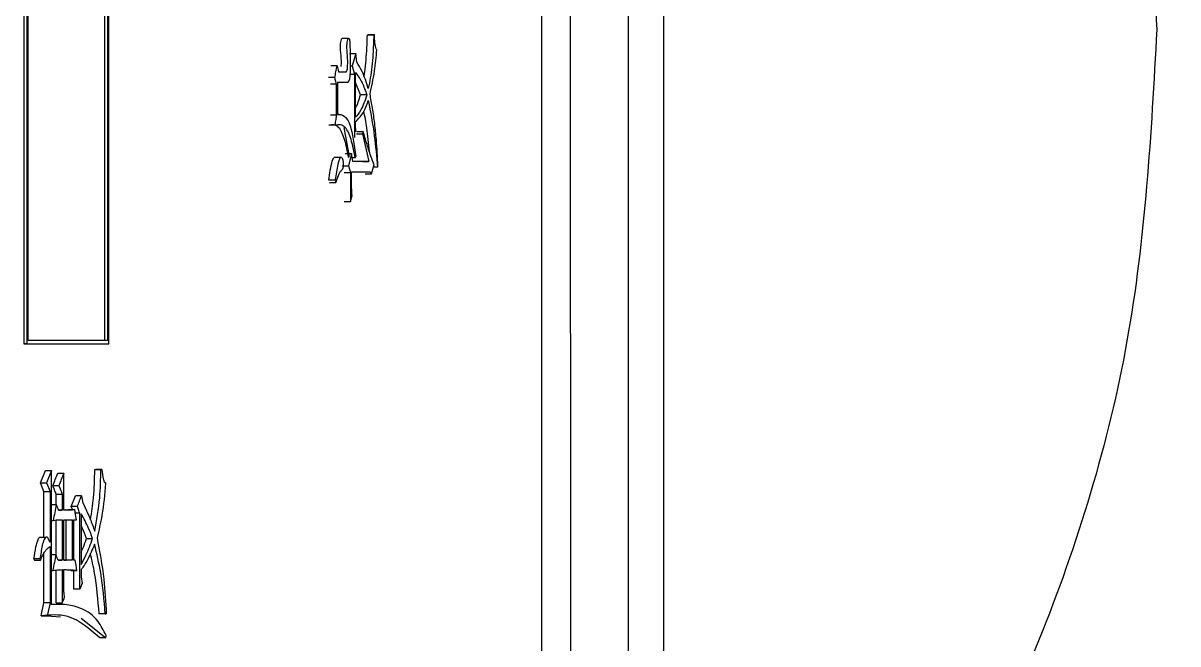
# Model space of a CAD drawing. Header units: millimetres. Extents: x 2379 to 4059, y 879 to 2067.
# Drawn here: x 3157.52 to 3174.76, y 1061.4 to 1070.67 of the extents above; entities that cross this region are included whole.
import ezdxf

# ---------------------------------------------------------------- set-up
doc = ezdxf.new("R2010")
doc.units = ezdxf.units.MM

msp = doc.modelspace()

# ---------------------------------------------------------------- linework, layer by layer
at = {"color": 7, "linetype": 'Continuous', "lineweight": 25}
for p, q in [((3167.082, 1052.248), (3167.082, 1081.554)), ((3166.55, 1081.281), (3166.553, 1052.543)), ((3165.685, 1080.836), (3165.688, 1052.544)), ((3165.26, 1053.717), (3165.26, 1080.618)), ((3158.732, 1077.517), (3158.732, 1065.935)), ((3158.777, 1077.539), (3158.777, 1065.935)), ((3158.796, 1065.885), (3158.796, 1077.547)), ((3157.57, 1076.99), (3157.57, 1065.885)), ((3157.59, 1065.935), (3157.591, 1076.998)), ((3157.525, 1076.971), (3157.525, 1065.885)), ((3162.372, 1070.443), (3162.277, 1070.443)), ((3162.659, 1070.499), (3162.752, 1070.499)), ((3162.76, 1070.499), (3162.667, 1070.499)), ((3162.76, 1070.499), (3162.752, 1070.499)), ((3162.391, 1070.218), (3162.485, 1070.218)), ((3162.397, 1070.142), (3162.397, 1069.969)), ((3162.485, 1070.218), (3162.431, 1070.034)), ((3162.499, 1070.088), (3162.485, 1070.218)), ((3162.206, 1070.034), (3162.112, 1070.034)), ((3162.224, 1069.947), (3162.334, 1069.947)), ((3162.24, 1069.947), (3162.334, 1069.947)), ((3162.397, 1070.034), (3162.431, 1070.034)), ((3162.431, 1070.034), (3162.462, 1069.904)), ((3162.476, 1069.266), (3162.476, 1069.936)), ((3162.168, 1069.861), (3162.073, 1069.861)), ((3162.197, 1069.763), (3162.103, 1069.763)), ((3162.197, 1069.298), (3162.197, 1069.763)), ((3162.351, 1069.785), (3162.212, 1069.785)), ((3162.212, 1069.785), (3162.212, 1069.309)), ((3162.462, 1069.904), (3162.395, 1069.904)), ((3162.462, 1069.904), (3162.462, 1068.963)), ((3162.552, 1069.601), (3162.476, 1069.784)), ((3162.648, 1069.601), (3162.555, 1069.601)), ((3162.228, 1069.31), (3162.212, 1069.31)), ((3162.174, 1069.147), (3162.079, 1069.147)), ((3162.306, 1069.116), (3162.386, 1068.682)), ((3162.491, 1069.017), (3162.585, 1069.017)), ((3162.593, 1069.049), (3162.5, 1069.049)), ((3162.593, 1069.049), (3162.585, 1069.017)), ((3162.585, 1069.017), (3162.679, 1068.606)), ((3162.323, 1068.725), (3162.417, 1068.725)), ((3162.417, 1068.725), (3162.374, 1068.541)), ((3162.439, 1068.606), (3162.417, 1068.725)), ((3162.256, 1068.665), (3162.161, 1068.665)), ((3162.28, 1068.541), (3162.374, 1068.541)), ((3162.374, 1068.541), (3162.405, 1068.444)), ((3162.473, 1068.66), (3162.429, 1068.66)), ((3162.679, 1068.606), (3162.439, 1068.606)), ((3162.473, 1068.66), (3162.482, 1068.682)), ((3162.585, 1068.606), (3162.679, 1068.606)), ((3162.717, 1068.422), (3162.755, 1068.563)), ((3162.805, 1068.519), (3162.814, 1068.541)), ((3162.405, 1068.444), (3162.405, 1068.011)), ((3162.42, 1068.454), (3162.679, 1068.454)), ((3162.42, 1068.314), (3162.42, 1068.454)), ((3162.585, 1068.454), (3162.679, 1068.454)), ((3162.623, 1068.422), (3162.717, 1068.422)), ((3162.805, 1068.519), (3162.743, 1068.519)), ((3162.174, 1068.325), (3162.079, 1068.325)), ((3162.088, 1068.292), (3162.183, 1068.292)), ((3162.405, 1068.011), (3162.428, 1068.097)), ((3157.525, 1065.885), (3158.75, 1065.885)), ((3157.57, 1065.885), (3157.525, 1065.885)), ((3158.777, 1065.935), (3158.732, 1065.935)), ((3158.75, 1065.885), (3158.796, 1065.885)), ((3157.776, 1063.81), (3157.849, 1063.994)), ((3157.849, 1063.994), (3157.939, 1063.994)), ((3157.939, 1063.994), (3157.866, 1063.81)), ((3157.939, 1061.993), (3157.939, 1063.994)), ((3158.122, 1063.399), (3158.122, 1063.951)), ((3158.586, 1064.005), (3158.677, 1064.005)), ((3158.693, 1064.005), (3158.602, 1064.005)), ((3158.693, 1064.005), (3158.677, 1064.005)), ((3157.776, 1063.81), (3157.866, 1063.81)), ((3157.827, 1063.68), (3157.776, 1063.81)), ((3157.866, 1063.81), (3157.917, 1063.68)), ((3157.96, 1063.767), (3158.05, 1063.767)), ((3157.827, 1063.68), (3157.917, 1063.68)), ((3157.827, 1062.991), (3157.827, 1063.68)), ((3157.917, 1063.68), (3157.917, 1062.923)), ((3158.011, 1063.637), (3158.101, 1063.637)), ((3158.011, 1063.485), (3158.011, 1063.637)), ((3158.101, 1063.637), (3158.101, 1063.399)), ((3158.234, 1063.453), (3158.297, 1063.615)), ((3158.387, 1063.615), (3158.297, 1063.615)), ((3158.387, 1063.615), (3158.408, 1063.507)), ((3157.939, 1063.485), (3158.011, 1063.485)), ((3158.101, 1063.399), (3158.046, 1063.399)), ((3158.046, 1063.399), (3158.101, 1063.399)), ((3158.197, 1063.41), (3158.287, 1063.41)), ((3158.251, 1063.41), (3158.234, 1063.453)), ((3158.325, 1063.453), (3158.234, 1063.453)), ((3157.939, 1063.247), (3157.964, 1063.247)), ((3158.011, 1062.719), (3158.011, 1063.254)), ((3158.101, 1063.258), (3158.101, 1062.653)), ((3158.122, 1062.653), (3158.122, 1063.258)), ((3158.122, 1063.258), (3158.249, 1063.258)), ((3158.159, 1062.653), (3158.159, 1063.258)), ((3158.249, 1063.258), (3158.249, 1062.653)), ((3158.27, 1063.258), (3158.312, 1063.258)), ((3158.27, 1062.653), (3158.27, 1063.258)), ((3158.272, 1062.653), (3158.272, 1063.258)), ((3158.362, 1063.356), (3158.296, 1063.356)), ((3158.362, 1062.22), (3158.362, 1063.356)), ((3158.383, 1063.345), (3158.383, 1062.588)), ((3157.848, 1062.991), (3157.758, 1062.991)), ((3157.917, 1062.858), (3157.917, 1062.014)), ((3158.463, 1062.977), (3158.553, 1062.977)), ((3157.827, 1062.014), (3157.827, 1062.759)), ((3157.939, 1062.739), (3158.003, 1062.739)), ((3157.766, 1062.674), (3157.676, 1062.674)), ((3157.676, 1062.674), (3157.685, 1062.653)), ((3157.685, 1062.653), (3157.775, 1062.653)), ((3157.766, 1062.674), (3157.775, 1062.653)), ((3158.011, 1062.014), (3158.011, 1062.507)), ((3158.101, 1062.653), (3158.037, 1062.653)), ((3158.037, 1062.653), (3158.101, 1062.653)), ((3158.101, 1062.512), (3158.101, 1062.014)), ((3158.249, 1062.653), (3158.122, 1062.653)), ((3158.122, 1062.653), (3158.159, 1062.653)), ((3158.122, 1062.198), (3158.122, 1062.512)), ((3158.249, 1062.653), (3158.159, 1062.653)), ((3158.295, 1062.653), (3158.27, 1062.653)), ((3158.295, 1062.653), (3158.27, 1062.653)), ((3158.383, 1062.512), (3158.383, 1062.404)), ((3157.939, 1062.501), (3157.96, 1062.501)), ((3158.23, 1062.501), (3158.32, 1062.501)), ((3158.272, 1062.22), (3158.272, 1062.501)), ((3158.383, 1062.404), (3158.396, 1062.306)), ((3158.362, 1062.22), (3158.272, 1062.22)), ((3157.784, 1061.82), (3157.827, 1062.014)), ((3157.917, 1062.014), (3157.827, 1062.014)), ((3157.917, 1062.014), (3157.874, 1061.82)), ((3157.784, 1061.82), (3157.874, 1061.82)), ((3157.874, 1061.82), (3158.072, 1061.806)), ((3158.742, 1061.852), (3158.651, 1061.852)), ((3158.742, 1061.852), (3158.758, 1061.852)), ((3158.381, 1061.786), (3158.75, 1061.495)), ((3158.75, 1061.495), (3158.659, 1061.495)), ((3158.75, 1061.495), (3158.758, 1061.528))]:
    msp.add_line(p, q, dxfattribs=at)
at = {"color": 7, "linetype": 'Continuous', "lineweight": 25, "flags": 128}
for points in [[(3162.197, 1069.298), (3162.173, 1069.298), (3162.149, 1069.298), (3162.103, 1069.298)], [(3162.311, 1068.444), (3162.358, 1068.444), (3162.405, 1068.444)], [(3162.174, 1068.325), (3162.178, 1068.308), (3162.183, 1068.292)], [(3162.311, 1068.011), (3162.334, 1068.011), (3162.358, 1068.011), (3162.405, 1068.011)], [(3158.032, 1063.951), (3158.077, 1063.951), (3158.122, 1063.951)], [(3158.312, 1063.258), (3158.299, 1063.334), (3158.287, 1063.41)], [(3158.32, 1062.501), (3158.308, 1062.577), (3158.295, 1062.653)], [(3158.135, 1062.101), (3158.129, 1062.15), (3158.122, 1062.198)], [(3158.011, 1062.014), (3158.034, 1062.014), (3158.056, 1062.014), (3158.101, 1062.014)]]:
    msp.add_lwpolyline(points, dxfattribs=at)
at = {"color": 7, "linetype": 'Continuous', "lineweight": 25}
for points, knots in [([(3088.65, 1062.611), (3091.21, 1062.636), (3094.79, 1062.67), (3100.06, 1062.949), (3104.524, 1063.284), (3109.84, 1063.85), (3115.409, 1064.623), (3121.223, 1065.633), (3127.194, 1066.889), (3133.27, 1068.4), (3139.408, 1070.171), (3145.573, 1072.205), (3151.737, 1074.504), (3157.873, 1077.07), (3163.962, 1079.9), (3169.981, 1082.994), (3175.914, 1086.348), (3181.743, 1089.961), (3187.453, 1093.826), (3193.028, 1097.94), (3198.456, 1102.298), (3203.721, 1106.892), (3208.813, 1111.716), (3213.717, 1116.764), (3218.424, 1122.027), (3222.922, 1127.497), (3227.2, 1133.165), (3231.249, 1139.022), (3235.059, 1145.059), (3238.62, 1151.265), (3241.926, 1157.629), (3244.966, 1164.142), (3247.735, 1170.791), (3250.226, 1177.566), (3252.431, 1184.453), (3254.346, 1191.442), (3255.965, 1198.52), (3257.282, 1205.673), (3258.295, 1212.89), (3259, 1220.158), (3259.393, 1227.462), (3259.471, 1234.79), (3259.234, 1242.128), (3258.68, 1249.462), (3257.808, 1256.78), (3256.618, 1264.067), (3255.11, 1271.31), (3253.285, 1278.494), (3251.144, 1285.607), (3248.69, 1292.635), (3245.926, 1299.563), (3242.853, 1306.38), (3239.476, 1313.07), (3235.798, 1319.622), (3231.824, 1326.022), (3227.559, 1332.257), (3223.008, 1338.315), (3218.176, 1344.184), (3213.069, 1349.85), (3207.693, 1355.303), (3202.246, 1360.35), (3196.773, 1365.003), (3191.314, 1369.272), (3185.689, 1373.314), (3179.908, 1377.123), (3173.98, 1380.691), (3167.918, 1384.013), (3161.732, 1387.083), (3155.436, 1389.897), (3149.042, 1392.449), (3142.567, 1394.735), (3136.029, 1396.751), (3129.454, 1398.493), (3122.881, 1399.958), (3116.387, 1401.14), (3110.098, 1402.037), (3104.574, 1402.62), (3099.691, 1402.988), (3094.867, 1403.228), (3088.893, 1403.345), (3083.376, 1403.234), (3078.107, 1402.963), (3073.643, 1402.625), (3068.326, 1402.06), (3062.757, 1401.287), (3056.944, 1400.277), (3050.973, 1399.021), (3044.897, 1397.51), (3038.759, 1395.739), (3032.594, 1393.705), (3026.43, 1391.406), (3020.293, 1388.841), (3014.205, 1386.01), (3008.186, 1382.916), (3002.253, 1379.562), (2996.424, 1375.95), (2990.714, 1372.084), (2985.138, 1367.97), (2979.711, 1363.613), (2974.445, 1359.018), (2969.354, 1354.194), (2964.449, 1349.146), (2959.742, 1343.883), (2955.245, 1338.413), (2950.966, 1332.745), (2946.918, 1326.888), (2943.108, 1320.851), (2939.546, 1314.645), (2936.241, 1308.281), (2933.199, 1301.769), (2930.437, 1295.117), (2928.1, 1288.835), (2926.821, 1284.73), (2926.258, 1282.922)], [0, 0, 0, 0, 0.010207, 0.014274, 0.021037, 0.028056, 0.035587, 0.043451, 0.051578, 0.059911, 0.06841, 0.077044, 0.085791, 0.094634, 0.103558, 0.112554, 0.121612, 0.130726, 0.13989, 0.149098, 0.158347, 0.167633, 0.176954, 0.186306, 0.195688, 0.205098, 0.214535, 0.223996, 0.233481, 0.242989, 0.252518, 0.262068, 0.271639, 0.281229, 0.290838, 0.300466, 0.310113, 0.319778, 0.329461, 0.339162, 0.348881, 0.358618, 0.368373, 0.378146, 0.387938, 0.397748, 0.407578, 0.417427, 0.427296, 0.437185, 0.447097, 0.457031, 0.466988, 0.47697, 0.486979, 0.497016, 0.507082, 0.517181, 0.527315, 0.537488, 0.547704, 0.556915, 0.566123, 0.575327, 0.584526, 0.593719, 0.602905, 0.612082, 0.621247, 0.630396, 0.639524, 0.64862, 0.657668, 0.666638, 0.675463, 0.683979, 0.691963, 0.697606, 0.703501, 0.71122, 0.721427, 0.725494, 0.732257, 0.739276, 0.746807, 0.754671, 0.762798, 0.771131, 0.77963, 0.788264, 0.797011, 0.805853, 0.814778, 0.823774, 0.832832, 0.841946, 0.85111, 0.860318, 0.869567, 0.878853, 0.888174, 0.897526, 0.906908, 0.916318, 0.925755, 0.935216, 0.944701, 0.954208, 0.963738, 0.973288, 0.982858, 0.992449, 1, 1, 1, 1]), ([(3170.73, 1083.47), (3171.426, 1082.237), (3172.889, 1079.646), (3174.174, 1075.246), (3174.353, 1072.133), (3174.443, 1070.576)], [0, 0, 0, 0, 0.312215, 0.656107, 1, 1, 1, 1]), ([(3162.265, 1070.026), (3162.265, 1070.028), (3162.269, 1070.082), (3162.265, 1070.19), (3162.25, 1070.308), (3162.259, 1070.39), (3162.266, 1070.423), (3162.272, 1070.44), (3162.275, 1070.441), (3162.276, 1070.442)], [0, 0, 0, 0, 0.018521, 0.367057, 0.710389, 0.822056, 0.932404, 0.97926, 1, 1, 1, 1]), ([(3162.334, 1069.947), (3162.335, 1069.946), (3162.337, 1069.944), (3162.34, 1069.942), (3162.342, 1069.944), (3162.345, 1069.951), (3162.349, 1069.963), (3162.355, 1069.975), (3162.359, 1070.001), (3162.363, 1070.072), (3162.361, 1070.188), (3162.346, 1070.306), (3162.354, 1070.388), (3162.361, 1070.421), (3162.368, 1070.44), (3162.374, 1070.446), (3162.38, 1070.445), (3162.385, 1070.437), (3162.389, 1070.423), (3162.394, 1070.384), (3162.398, 1070.287), (3162.397, 1070.201), (3162.397, 1070.142)], [0, 0, 0, 0, 0.0138, 0.025127, 0.031098, 0.037099, 0.060784, 0.089374, 0.112534, 0.153888, 0.320046, 0.483741, 0.537098, 0.589789, 0.612612, 0.635583, 0.657284, 0.674402, 0.691535, 0.721107, 0.811251, 1, 1, 1, 1]), ([(3162.605, 1069.878), (3162.609, 1069.9), (3162.623, 1069.975), (3162.636, 1070.122), (3162.65, 1070.307), (3162.654, 1070.435), (3162.656, 1070.499)], [0, 0, 0, 0, 0.120306, 0.411451, 0.705042, 1, 1, 1, 1]), ([(3162.752, 1070.499), (3162.748, 1070.4), (3162.743, 1070.238), (3162.723, 1070.023), (3162.701, 1069.851), (3162.681, 1069.749), (3162.67, 1069.698)], [0, 0, 0, 0, 0.3439877, 0.5650552, 0.7839694, 1, 1, 1, 1]), ([(3162.798, 1070.272), (3162.793, 1070.277), (3162.784, 1070.286), (3162.775, 1070.328), (3162.766, 1070.398), (3162.762, 1070.457), (3162.76, 1070.499)], [0, 0, 0, 0, 0.175771, 0.359485, 0.548639, 1, 1, 1, 1]), ([(3162.695, 1069.612), (3162.719, 1069.723), (3162.764, 1069.924), (3162.787, 1070.165), (3162.798, 1070.272)], [0, 0, 0, 0, 0.554975, 1, 1, 1, 1]), ([(3162.168, 1069.861), (3162.174, 1069.889), (3162.187, 1069.947), (3162.2, 1070.005), (3162.206, 1070.034)], [0, 0, 0, 0, 0.499999, 1, 1, 1, 1]), ([(3162.206, 1070.034), (3162.209, 1070.019), (3162.215, 1069.99), (3162.221, 1069.962), (3162.224, 1069.947)], [0, 0, 0, 0, 0.5, 1, 1, 1, 1]), ([(3162.397, 1069.969), (3162.397, 1069.942), (3162.396, 1069.889), (3162.386, 1069.821), (3162.368, 1069.788), (3162.357, 1069.786), (3162.351, 1069.785)], [0, 0, 0, 0, 0.2935292, 0.5772393, 0.7904501, 1, 1, 1, 1]), ([(3162.476, 1069.936), (3162.511, 1069.89), (3162.574, 1069.808), (3162.625, 1069.665), (3162.648, 1069.601)], [0, 0, 0, 0, 0.555585, 1, 1, 1, 1]), ([(3162.67, 1069.698), (3162.641, 1069.788), (3162.59, 1069.947), (3162.526, 1070.045), (3162.499, 1070.088)], [0, 0, 0, 0, 0.5637392, 1, 1, 1, 1]), ([(3162.197, 1069.763), (3162.194, 1069.775), (3162.187, 1069.797), (3162.177, 1069.83), (3162.171, 1069.85), (3162.168, 1069.861)], [0, 0, 0, 0, 0.365746, 0.682872, 1, 1, 1, 1]), ([(3162.648, 1069.601), (3162.619, 1069.518), (3162.568, 1069.37), (3162.504, 1069.297), (3162.476, 1069.266)], [0, 0, 0, 0, 0.56317, 1, 1, 1, 1]), ([(3162.476, 1069.403), (3162.478, 1069.407), (3162.508, 1069.448), (3162.531, 1069.528), (3162.552, 1069.601)], [0, 0, 0, 0, 0.0756534, 1, 1, 1, 1]), ([(3162.814, 1068.541), (3162.807, 1068.673), (3162.796, 1068.889), (3162.766, 1069.174), (3162.735, 1069.403), (3162.708, 1069.543), (3162.695, 1069.612)], [0, 0, 0, 0, 0.3437, 0.56446, 0.78335, 1, 1, 1, 1]), ([(3162.476, 1069.201), (3162.516, 1069.236), (3162.587, 1069.299), (3162.645, 1069.448), (3162.67, 1069.515)], [0, 0, 0, 0, 0.555454, 1, 1, 1, 1]), ([(3162.67, 1069.515), (3162.703, 1069.343), (3162.762, 1069.035), (3162.792, 1068.678), (3162.805, 1068.519)], [0, 0, 0, 0, 0.554852, 1, 1, 1, 1]), ([(3162.174, 1069.147), (3162.176, 1069.161), (3162.181, 1069.191), (3162.189, 1069.242), (3162.194, 1069.277), (3162.197, 1069.298)], [0, 0, 0, 0, 0.2932077, 0.5864153, 1, 1, 1, 1]), ([(3162.212, 1069.309), (3162.245, 1069.309), (3162.31, 1069.308), (3162.424, 1069.133), (3162.459, 1068.855), (3162.482, 1068.682)], [0, 0, 0, 0, 0.271711, 0.545564, 1, 1, 1, 1]), ([(3162.685, 1068.752), (3162.675, 1068.874), (3162.656, 1069.093), (3162.619, 1069.278), (3162.602, 1069.36)], [0, 0, 0, 0, 0.559578, 1, 1, 1, 1]), ([(3162.378, 1068.66), (3162.359, 1068.758), (3162.322, 1068.949), (3162.218, 1069.172), (3162.131, 1069.156), (3162.079, 1069.147)], [0, 0, 0, 0, 0.291558, 0.569369, 1, 1, 1, 1]), ([(3162.473, 1068.66), (3162.455, 1068.758), (3162.418, 1068.949), (3162.314, 1069.172), (3162.227, 1069.156), (3162.174, 1069.147)], [0, 0, 0, 0, 0.29142, 0.569226, 1, 1, 1, 1]), ([(3162.485, 1069.049), (3162.483, 1069.067), (3162.481, 1069.1), (3162.477, 1069.15), (3162.476, 1069.184), (3162.476, 1069.201)], [0, 0, 0, 0, 0.348407, 0.672288, 1, 1, 1, 1]), ([(3162.755, 1068.563), (3162.753, 1068.566), (3162.751, 1068.572), (3162.748, 1068.579), (3162.745, 1068.586), (3162.742, 1068.594), (3162.739, 1068.601), (3162.737, 1068.607), (3162.734, 1068.614), (3162.731, 1068.622), (3162.729, 1068.629), (3162.726, 1068.635), (3162.722, 1068.646), (3162.707, 1068.686), (3162.688, 1068.743), (3162.65, 1068.858), (3162.62, 1068.957), (3162.597, 1069.039), (3162.593, 1069.049)], [0, 0, 0, 0, 0.025377, 0.038065, 0.050754, 0.076131, 0.088819, 0.101507, 0.114196, 0.139573, 0.152261, 0.16495, 0.177638, 0.228393, 0.431466, 0.532978, 0.939243, 1, 1, 1, 1]), ([(3162.079, 1068.325), (3162.086, 1068.376), (3162.1, 1068.478), (3162.123, 1068.591), (3162.145, 1068.652), (3162.156, 1068.661), (3162.16, 1068.665)], [0, 0, 0, 0, 0.376936, 0.756018, 0.900931, 1, 1, 1, 1]), ([(3162.183, 1068.292), (3162.196, 1068.329), (3162.221, 1068.404), (3162.26, 1068.473), (3162.289, 1068.49), (3162.299, 1068.525), (3162.301, 1068.548), (3162.301, 1068.574), (3162.299, 1068.602), (3162.293, 1068.63), (3162.283, 1068.653), (3162.269, 1068.669), (3162.253, 1068.667), (3162.236, 1068.641), (3162.207, 1068.546), (3162.188, 1068.43), (3162.176, 1068.337), (3162.174, 1068.325)], [0, 0, 0, 0, 0.147264, 0.295549, 0.379238, 0.397703, 0.416178, 0.440331, 0.464931, 0.490583, 0.529382, 0.57023, 0.614805, 0.662848, 0.734386, 0.964893, 1, 1, 1, 1]), ([(3162.679, 1068.454), (3162.686, 1068.453), (3162.699, 1068.451), (3162.711, 1068.431), (3162.717, 1068.422)], [0, 0, 0, 0, 0.557224, 1, 1, 1, 1]), ([(3162.428, 1068.097), (3162.425, 1068.137), (3162.42, 1068.208), (3162.42, 1068.281), (3162.42, 1068.314)], [0, 0, 0, 0, 0.558839, 1, 1, 1, 1]), ([(3157.57, 1065.885), (3157.697, 1065.885), (3157.95, 1065.885), (3158.36, 1065.885), (3158.638, 1065.885), (3158.796, 1065.885)], [0, 0, 0, 0, 0.3000809, 0.6001618, 1, 1, 1, 1]), ([(3158.777, 1065.935), (3158.658, 1065.935), (3158.421, 1065.935), (3158.026, 1065.935), (3157.745, 1065.935), (3157.59, 1065.935)], [0, 0, 0, 0, 0.3099206, 0.6198411, 1, 1, 1, 1]), ([(3158.732, 1065.935), (3158.636, 1065.935), (3158.445, 1065.935), (3158.068, 1065.935), (3157.778, 1065.935), (3157.59, 1065.935)], [0, 0, 0, 0, 0.2596565, 0.5193132, 1, 1, 1, 1]), ([(3157.96, 1063.767), (3157.972, 1063.797), (3157.996, 1063.859), (3158.02, 1063.92), (3158.032, 1063.951)], [0, 0, 0, 0, 0.499999, 1, 1, 1, 1]), ([(3158.122, 1063.951), (3158.11, 1063.92), (3158.086, 1063.859), (3158.062, 1063.797), (3158.05, 1063.767)], [0, 0, 0, 0, 0.5, 1, 1, 1, 1]), ([(3158.521, 1063.258), (3158.539, 1063.366), (3158.579, 1063.605), (3158.583, 1063.863), (3158.586, 1064.005)], [0, 0, 0, 0, 0.450697, 1, 1, 1, 1]), ([(3158.586, 1063.085), (3158.615, 1063.25), (3158.667, 1063.545), (3158.674, 1063.863), (3158.677, 1064.005)], [0, 0, 0, 0, 0.55643, 1, 1, 1, 1]), ([(3158.586, 1064.005), (3158.589, 1064.005), (3158.594, 1064.005), (3158.6, 1064.005), (3158.602, 1064.005)], [0, 0, 0, 0, 0.56, 1, 1, 1, 1]), ([(3158.693, 1064.005), (3158.698, 1063.957), (3158.704, 1063.891), (3158.726, 1063.822), (3158.739, 1063.807), (3158.746, 1063.799)], [0, 0, 0, 0, 0.571287, 0.789427, 1, 1, 1, 1]), ([(3158.011, 1063.637), (3158.002, 1063.659), (3157.985, 1063.702), (3157.968, 1063.745), (3157.96, 1063.767)], [0, 0, 0, 0, 0.5, 1, 1, 1, 1]), ([(3158.05, 1063.767), (3158.058, 1063.745), (3158.075, 1063.702), (3158.092, 1063.659), (3158.101, 1063.637)], [0, 0, 0, 0, 0.500001, 1, 1, 1, 1]), ([(3158.746, 1063.799), (3158.732, 1063.638), (3158.706, 1063.352), (3158.646, 1063.099), (3158.619, 1062.988)], [0, 0, 0, 0, 0.563683, 1, 1, 1, 1]), ([(3158.325, 1063.453), (3158.335, 1063.48), (3158.356, 1063.534), (3158.377, 1063.588), (3158.387, 1063.615)], [0, 0, 0, 0, 0.4999994, 1, 1, 1, 1]), ([(3158.011, 1063.485), (3158.004, 1063.446), (3157.988, 1063.366), (3157.972, 1063.287), (3157.964, 1063.247)], [0, 0, 0, 0, 0.499999, 1, 1, 1, 1]), ([(3158.046, 1063.399), (3158.04, 1063.413), (3158.029, 1063.442), (3158.017, 1063.471), (3158.011, 1063.485)], [0, 0, 0, 0, 0.5000005, 1, 1, 1, 1]), ([(3158.287, 1063.41), (3158.275, 1063.407), (3158.26, 1063.404), (3158.243, 1063.402), (3158.237, 1063.402), (3158.233, 1063.401), (3158.228, 1063.401), (3158.224, 1063.4), (3158.218, 1063.4), (3158.212, 1063.399), (3158.206, 1063.399), (3158.201, 1063.399), (3158.197, 1063.399), (3158.192, 1063.399), (3158.188, 1063.399), (3158.182, 1063.398), (3158.176, 1063.398), (3158.169, 1063.398), (3158.165, 1063.398), (3158.16, 1063.398), (3158.156, 1063.398), (3158.151, 1063.398), (3158.147, 1063.398), (3158.143, 1063.399), (3158.139, 1063.399), (3158.136, 1063.399), (3158.133, 1063.399), (3158.131, 1063.399), (3158.129, 1063.399), (3158.126, 1063.399), (3158.124, 1063.399), (3158.122, 1063.399)], [0, 0, 0, 0, 0.219728, 0.274659, 0.302124, 0.329589, 0.357054, 0.384519, 0.411984, 0.466914, 0.494379, 0.521844, 0.549309, 0.576774, 0.604239, 0.631703, 0.686633, 0.714098, 0.741563, 0.769028, 0.796493, 0.823958, 0.851423, 0.878888, 0.89262, 0.920085, 0.933818, 0.94755, 0.961283, 0.975015, 1, 1, 1, 1]), ([(3158.155, 1063.403), (3158.154, 1063.403), (3158.153, 1063.403), (3158.14, 1063.402), (3158.129, 1063.401), (3158.122, 1063.401)], [0, 0, 0, 0, 0.2063317, 0.5361979, 1, 1, 1, 1]), ([(3158.155, 1063.403), (3158.157, 1063.403), (3158.16, 1063.403), (3158.169, 1063.404), (3158.181, 1063.406), (3158.191, 1063.409), (3158.197, 1063.41)], [0, 0, 0, 0, 0.142884, 0.237961, 0.618302, 1, 1, 1, 1]), ([(3158.362, 1063.356), (3158.357, 1063.368), (3158.349, 1063.391), (3158.336, 1063.423), (3158.329, 1063.443), (3158.325, 1063.453)], [0, 0, 0, 0, 0.384576, 0.692287, 1, 1, 1, 1]), ([(3158.408, 1063.507), (3158.41, 1063.503), (3158.413, 1063.498), (3158.416, 1063.49), (3158.419, 1063.484), (3158.422, 1063.478), (3158.425, 1063.473), (3158.427, 1063.467), (3158.43, 1063.461), (3158.433, 1063.455), (3158.436, 1063.45), (3158.438, 1063.444), (3158.442, 1063.436), (3158.446, 1063.428), (3158.449, 1063.421), (3158.452, 1063.415), (3158.455, 1063.409), (3158.457, 1063.403), (3158.46, 1063.397), (3158.465, 1063.386), (3158.484, 1063.344), (3158.528, 1063.247), (3158.563, 1063.149), (3158.586, 1063.085)], [0, 0, 0, 0, 0.028965, 0.043448, 0.057931, 0.072414, 0.086896, 0.101379, 0.115862, 0.130344, 0.144827, 0.15931, 0.173793, 0.202758, 0.217241, 0.231723, 0.246206, 0.260689, 0.275172, 0.289654, 0.347586, 0.579334, 1, 1, 1, 1]), ([(3157.964, 1063.247), (3157.979, 1063.25), (3158.01, 1063.254), (3158.055, 1063.257), (3158.086, 1063.258), (3158.101, 1063.258)], [0, 0, 0, 0, 0.328217, 0.664033, 1, 1, 1, 1]), ([(3158.553, 1062.977), (3158.534, 1063.028), (3158.499, 1063.121), (3158.441, 1063.242), (3158.402, 1063.311), (3158.383, 1063.345)], [0, 0, 0, 0, 0.378477, 0.688442, 1, 1, 1, 1]), ([(3158.463, 1062.977), (3158.444, 1063.029), (3158.419, 1063.097), (3158.39, 1063.156), (3158.383, 1063.17)], [0, 0, 0, 0, 0.766507, 1, 1, 1, 1]), ([(3157.676, 1062.674), (3157.686, 1062.734), (3157.699, 1062.818), (3157.723, 1062.918), (3157.739, 1062.97), (3157.754, 1062.986), (3157.758, 1062.991)], [0, 0, 0, 0, 0.508152, 0.710253, 0.913976, 1, 1, 1, 1]), ([(3157.917, 1062.923), (3157.91, 1062.939), (3157.897, 1062.97), (3157.873, 1063), (3157.847, 1062.996), (3157.821, 1062.951), (3157.793, 1062.842), (3157.777, 1062.741), (3157.766, 1062.674)], [0, 0, 0, 0, 0.119334, 0.235111, 0.326467, 0.420991, 0.617683, 1, 1, 1, 1]), ([(3157.775, 1062.653), (3157.789, 1062.684), (3157.812, 1062.735), (3157.848, 1062.797), (3157.882, 1062.831), (3157.906, 1062.849), (3157.917, 1062.858)], [0, 0, 0, 0, 0.345508, 0.566176, 0.783683, 1, 1, 1, 1]), ([(3158.383, 1062.588), (3158.407, 1062.634), (3158.45, 1062.717), (3158.507, 1062.847), (3158.538, 1062.934), (3158.553, 1062.977)], [0, 0, 0, 0, 0.391375, 0.694883, 1, 1, 1, 1]), ([(3158.383, 1062.775), (3158.394, 1062.799), (3158.422, 1062.863), (3158.447, 1062.933), (3158.463, 1062.977)], [0, 0, 0, 0, 0.381775, 1, 1, 1, 1]), ([(3158.582, 1062.89), (3158.548, 1062.81), (3158.488, 1062.667), (3158.415, 1062.559), (3158.383, 1062.512)], [0, 0, 0, 0, 0.56329, 1, 1, 1, 1]), ([(3158.742, 1061.852), (3158.724, 1062.058), (3158.693, 1062.424), (3158.616, 1062.749), (3158.582, 1062.89)], [0, 0, 0, 0, 0.563872, 1, 1, 1, 1]), ([(3158.619, 1062.988), (3158.657, 1062.785), (3158.726, 1062.421), (3158.748, 1062.027), (3158.758, 1061.852)], [0, 0, 0, 0, 0.557128, 1, 1, 1, 1]), ([(3158.003, 1062.739), (3157.996, 1062.699), (3157.982, 1062.62), (3157.967, 1062.541), (3157.96, 1062.501)], [0, 0, 0, 0, 0.499999, 1, 1, 1, 1]), ([(3158.037, 1062.653), (3158.031, 1062.667), (3158.02, 1062.696), (3158.009, 1062.725), (3158.003, 1062.739)], [0, 0, 0, 0, 0.500001, 1, 1, 1, 1]), ([(3158.651, 1061.852), (3158.634, 1062.059), (3158.608, 1062.376), (3158.543, 1062.658), (3158.52, 1062.756)], [0, 0, 0, 0, 0.652752, 1, 1, 1, 1]), ([(3157.96, 1062.501), (3157.975, 1062.503), (3158.006, 1062.507), (3158.053, 1062.511), (3158.085, 1062.511), (3158.101, 1062.512)], [0, 0, 0, 0, 0.317979, 0.65893, 1, 1, 1, 1]), ([(3158.122, 1062.512), (3158.138, 1062.512), (3158.179, 1062.511), (3158.245, 1062.509), (3158.295, 1062.504), (3158.32, 1062.501)], [0, 0, 0, 0, 0.239549, 0.619699, 1, 1, 1, 1]), ([(3158.23, 1062.501), (3158.199, 1062.504), (3158.163, 1062.508), (3158.127, 1062.51), (3158.122, 1062.51)], [0, 0, 0, 0, 0.877899, 1, 1, 1, 1]), ([(3158.396, 1062.306), (3158.391, 1062.294), (3158.383, 1062.273), (3158.372, 1062.245), (3158.365, 1062.228), (3158.362, 1062.22)], [0, 0, 0, 0, 0.428361, 0.714181, 1, 1, 1, 1]), ([(3158.758, 1061.528), (3158.718, 1061.603), (3158.611, 1061.804), (3158.403, 1061.935), (3158.168, 1061.998), (3158.016, 1061.994), (3157.939, 1061.993)], [0, 0, 0, 0, 0.180534, 0.481185, 0.738841, 1, 1, 1, 1]), ([(3158.101, 1062.014), (3158.107, 1062.029), (3158.118, 1062.058), (3158.129, 1062.086), (3158.135, 1062.101)], [0, 0, 0, 0, 0.499999, 1, 1, 1, 1]), ([(3158.659, 1061.495), (3158.504, 1061.629), (3158.226, 1061.868), (3157.919, 1061.834), (3157.784, 1061.82)], [0, 0, 0, 0, 0.560047, 1, 1, 1, 1])]:
    msp.add_open_spline(points, degree=3, knots=knots, dxfattribs=at)
msp.add_open_spline([(3174.443, 1070.576), (3174.357, 1069.016), (3174.186, 1065.897), (3172.798, 1061.4), (3170.69, 1057.192), (3168.656, 1054.821), (3167.639, 1053.635)], degree=3, dxfattribs=at)

doc.saveas('drawing.dxf')
